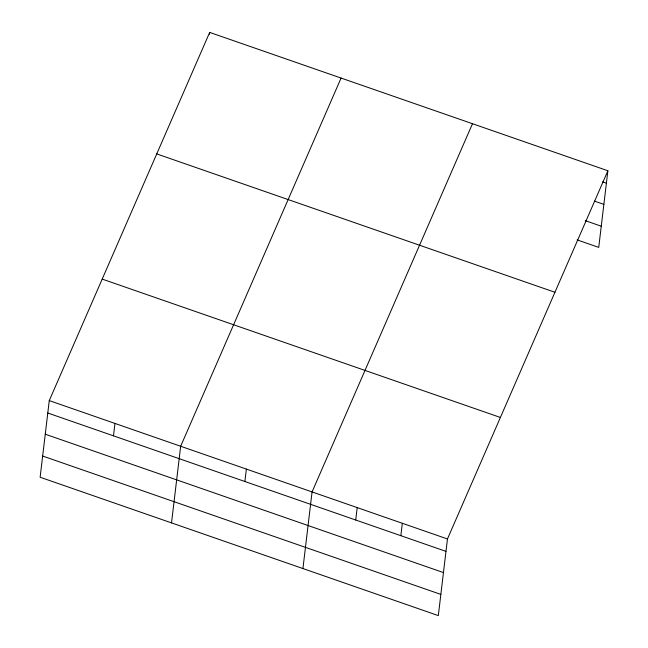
<?xml version="1.0" encoding="UTF-8"?>
<svg xmlns="http://www.w3.org/2000/svg" width="648" height="648" viewBox="0 0 648 648"><rect width="100%" height="100%" fill="white"/><g stroke="black" fill="none" stroke-linecap="round" stroke-linejoin="round"><path stroke-width="0.97" d="M49.264 400.602L40.127 477.236L438.323 615.6L447.46 538.966L607.873 170.764L209.677 32.4L49.264 400.602L447.46 538.966M113.481 435.845L114.963 423.436M209.45 34.312L209.677 32.4M171.526 522.895L180.662 446.261L341.083 78.06M244.887 481.505L246.37 469.095M302.932 568.555L312.069 491.921L472.489 123.719M355.72 520.012L357.202 507.603M400.853 535.694L402.327 523.284M607.873 170.764L598.736 247.398L577.117 239.881M602.64 181.869L606.398 183.173M594.467 201.099L603.871 204.371M585.282 220.652L601.263 226.201M156.743 153.908L554.939 292.272M102.198 279.094L500.394 417.458M47.782 413.011L445.978 551.375M45.255 434.209L443.451 572.573M42.655 456.038L440.851 594.402"/></g></svg>
